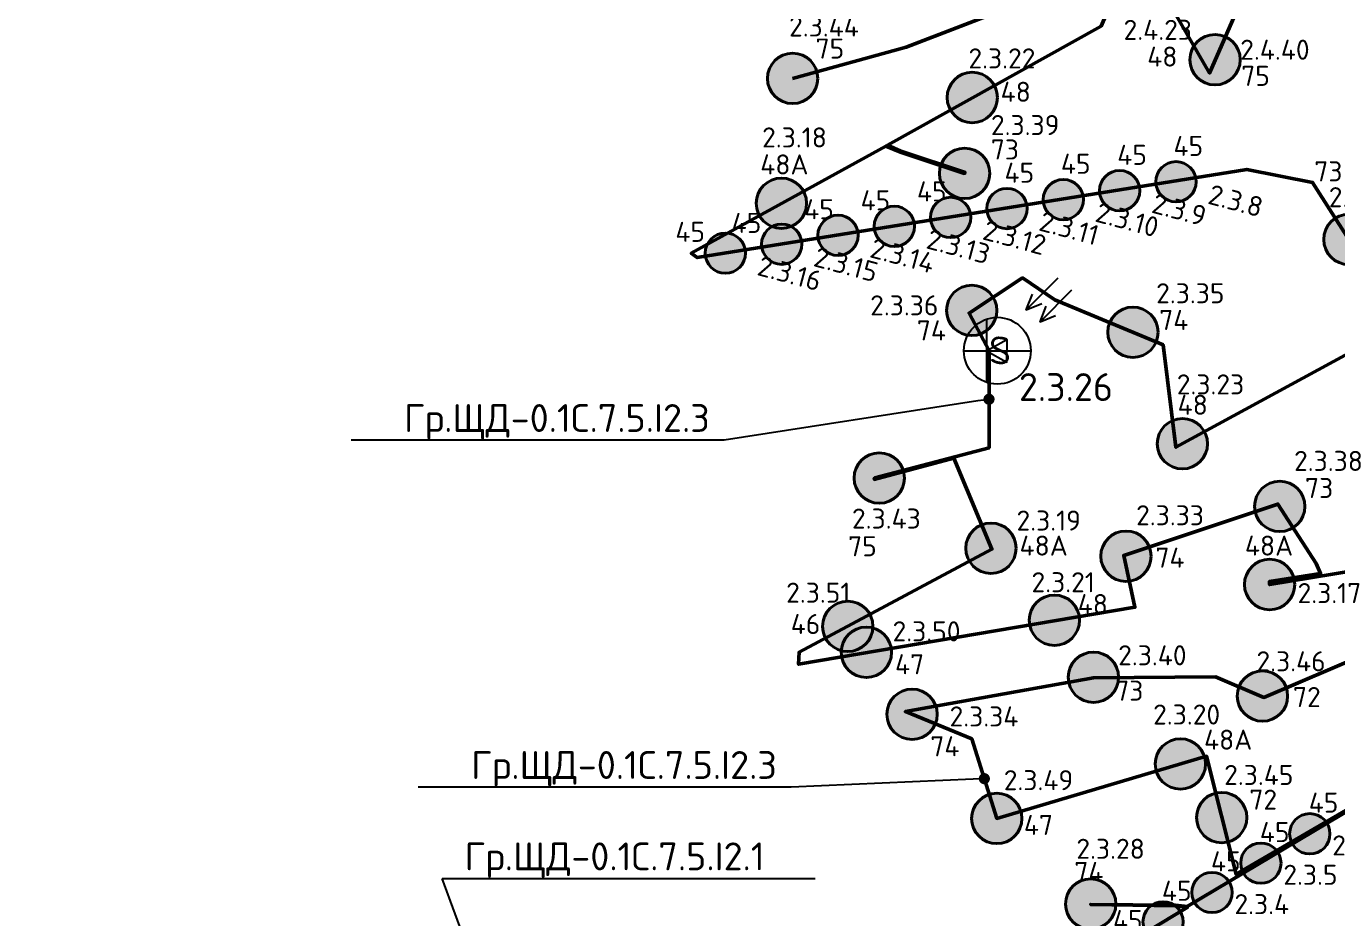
# Model space of a CAD drawing. Header units: millimetres. Extents: x -813692 to 807431, y 0 to 1813163.
# Drawn here: x 11836 to 23610, y 813661 to 821671 of the extents above; entities that cross this region are included whole.
import ezdxf
from ezdxf import colors
from ezdxf.entities.mleader import LeaderData, LeaderLine
from ezdxf.math import Vec2, Vec3

# ---------------------------------------------------------------- set-up
doc = ezdxf.new("R2010")
doc.units = ezdxf.units.MM
for name, color, linetype, lineweight in [('0_Авт.', 10, 'Continuous', 5), ('_Гр.ЩД-0.1С.7.5.I2.1', 6, 'Continuous', 50), ('_Гр.ЩД-0.1С.7.5.I2.3', 6, 'Continuous', 50), ('_Гр.ЩД-0.1С.7.5.I2.4', 6, 'Continuous', 50), ('_освещение_dali', 3, 'Continuous', 50), ('A-ANNO-DIMS', 7, 'Continuous', 9), ('АР_монолит', 252, 'Continuous', 50)]:
    doc.layers.add(name, color=color, linetype=linetype, lineweight=lineweight)
for name, color, linetype, lineweight, true_color in [('DLX_LUM 1', 7, 'Continuous', 40, 0x130bf4), ('DLX_LUM 14', 7, 'Continuous', 40, 0x130bf4), ('DLX_LUM 17', 7, 'Continuous', 40, 0x130bf4), ('DLX_LUM 18', 7, 'Continuous', 40, 0x130bf4), ('DLX_LUM 2', 7, 'Continuous', 40, 0x1b0ff0), ('DLX_LUM 3', 7, 'Continuous', 40, 0x130bf4), ('DLX_LUM 5', 7, 'Continuous', 40, 0xfb3904), ('DLX_LUM 6', 7, 'Continuous', 40, 0x130bf4), ('DLX_LUM 9', 7, 'Continuous', 40, 0x130bf4)]:
    doc.layers.add(name, color=color, linetype=linetype, lineweight=lineweight, true_color=true_color)
doc.layers.add('Вставка', color=252, linetype='Continuous')
doc.styles.add('GOST 2.304', font='GOST Common.ttf')
doc.styles.add('ISOCPEUR', font='isocpeur.ttf')
doc.styles.add('TableTextStyle', font='isocpeur.ttf')
doc.linetypes.add('Truba', pattern='A,3e-05,[4,MSH_7,S=1,R=0,X=0,Y=0],-3.022072', length=3.022102)
doc.linetypes.add('Проводка в лотке', pattern='A,7.5,[130,ltypeshp.shx,S=0.5,R=0,X=0,Y=0],1,[130,ltypeshp.shx,S=1,R=90,X=0,Y=-0.5],1,[130,ltypeshp.shx,S=0.5,R=0,X=0,Y=0],7.5', length=17)
doc.dimstyles.new('М-200', dxfattribs={"dimtxt": 400, "dimasz": 160, "dimexe": 200, "dimexo": 400, "dimgap": 50, "dimtad": 1, "dimdec": 0, "dimzin": 0, "dimdsep": 46, "dimtxsty": 'GOST 2.304', "dimblk": 'ARCHTICK', "dimcen": 180, "dimdle": 200, "dimadec": 0, "dimazin": 0, "dimtfac": 1, "dimtdec": 0, "dimtmove": 1, "dimatfit": 0, "dimfxl": 1, "dimtolj": 1, "dimtzin": 0, "dimarcsym": 0})

# ---------------------------------------------------------------- blocks, each defined once
blk = doc.blocks.new('_ArchTick')
at = {"color": 0, "linetype": 'ByBlock', "const_width": 0.15}
blk.add_lwpolyline([(-0.5, -0.5), (0.5, 0.5)], dxfattribs=at)
blk = doc.blocks.new('*D38')
at = {"layer": 'A-ANNO-DIMS', "color": 0, "lineweight": -2, "transparency": 16777216}
blk.add_arc((-165704, -113309), 107894, 270, 326, dxfattribs=at)
at = {"layer": 'Defpoints', "color": 0, "lineweight": 30, "transparency": 16777216}
for p in [(-165704, -113309), (-165704, -113309), (-75741, -173990), (-131171, -215528), (-165704, -221903)]:
    blk.add_point(p, dxfattribs=at)
at = {"layer": 'A-ANNO-DIMS', "color": 0, "lineweight": -2, "transparency": 16777216, "xscale": 160, "yscale": 160, "zscale": 160}
for p, rotation in [((-76255, -173643), 55.99999895826774), ((-165704, -221203), 179.9999981265246)]:
    blk.add_blockref('_ArchTick', p, dxfattribs=dict(at, rotation=rotation))
at = {"layer": 'A-ANNO-DIMS', "color": 0, "transparency": 16777216, "insert": (-114300, -207822), "char_height": 400, "attachment_point": 5, "rotation": 28.5412, "style": 'GOST 2.304'}
blk.add_mtext('\\A1;56,0%%D', dxfattribs=at)
blk = doc.blocks.new('A$C85fa3c5e')
at = {"layer": '0_Авт.', "color": 6, "lineweight": 25, "ltscale": 100}
for points in [[(5.42, 6.5), (2.59, 3.68), (3.15, 5.07)], [(5.42, 6.5), (2.59, 3.68), (3.98, 4.24)], [(6.66, 5.43), (3.83, 2.6), (4.39, 3.99)], [(6.66, 5.43), (3.83, 2.6), (5.22, 3.16)], [(-0.97, 2.84), (-0.98, -2.84)], [(-3, 0), (3, 0)], [(-0.98, 0), (0.85, 1), (0.85, -0.01)], [(-0.98, 0), (0.84, -1.02), (0.85, -0.01)]]:
    blk.add_lwpolyline(points, dxfattribs=at)
blk.add_circle((0, 0), 3, dxfattribs=at)
blk = doc.blocks.new('DIC7')
at = {"lineweight": 0, "ltscale": 100, "style": 'TableTextStyle'}
for tag, p, height in [('72', (-3441, 6318, -497), 180), ('75', (-6396, 5349, -497), 180), ('48', (-4786, 5063, -497), 180), ('73', (-4584, 4465, -497), 180), ('48А', (-6638, 4353, -497), 180), ('73', (-1551, 3817, -497), 180), ('74', (-3101, 2955, -497), 180), ('74', (-5668, 2846, -497), 180), ('S', (-4333, 2078), 250), ('48', (-2916, 2137, -497), 180), ('73', (-1863, 1450, -497), 180), ('75', (-5831, 932, -497), 180), ('48А', (-4354, 915, -497), 180), ('74', (-3281, 962, -497), 180), ('72', (260, 444, -497), 180), ('48', (-4220, 361, -497), 180), ('46', (-6422, 268, -497), 180), ('48А', (-1831, 264), 180), ('47', (-5467, -79, -497), 180), ('73', (-3442, -295, -497), 180), ('72', (-2200, -348, -497), 180), ('74', (-4955, -843, -497), 180), ('48А', (-3128, -826, -497), 180), ('47', (-4469, -1416, -497), 180), ('72', (-2490, -1369, -497), 180), ('45', (-1081, -1738, -497), 180), ('74', (-3817, -2031, -497), 180), ('45', (-1520, -2001, -497), 180), ('45', (-1959, -2265, -497), 180), ('45', (-2398, -2528, -497), 180), ('45', (-2837, -2791, -497), 180), ('45', (-3276, -3055, -497), 180), ('45', (-3715, -3318, -497), 180), ('45', (-4154, -3582, -497), 180), ('75', (-1825, -3480, -497), 180), ('74', (139, -3809, -497), 180), ('75', (-2876, -3848, -497), 180), ('S', (2703, -4113), 250), ('46', (-5430, -4202, -497), 180), ('48', (533, -4726, -497), 180), ('74', (-4451, -4842, -497), 180), ('48', (954, -5354, -497), 180), ('74', (1873, -5859, -497), 180), ('46', (5052, -8079, -497), 180), ('74', (3331, -8569, -497), 180)]:
    blk.add_attdef(tag, p, '', height=height, dxfattribs=at)
for p in [(-2647, 3851, -497), (-3152, 3771, -497), (-4164, 3611, -497), (-3658, 3691, -497), (-4669, 3531, -497), (-5175, 3451, -497), (-6187, 3291, -497), (-5681, 3371, -497), (-6692, 3211, -497)]:
    blk.add_attdef('45', p, '', height=180, rotation=345, dxfattribs=at)
at = {"layer": '_освещение_dali', "color": 18, "true_color": 0x000000, "style": 'TableTextStyle'}
for s, p in [('75', (-6158, 5151, -497)), ('48', (-4497, 4763, -497)), ('73', (-4585, 4245, -497)), ('45', (-3450, 4197, -497)), ('45', (-2945, 4277, -497)), ('48А', (-6655, 4111, -497)), ('45', (-3956, 4117, -497)), ('45', (-4462, 4037, -497)), ('73', (-1681, 4049, -497)), ('45', (-5248, 3869, -497)), ('45', (-6260, 3709, -497)), ('45', (-5754, 3789, -497)), ('45', (-7417, 3506, -497)), ('45', (-6911, 3586, -497)), ('74', (-3073, 2715, -497)), ('74', (-5249, 2621, -497)), ('48', (-2908, 1954, -497)), ('73', (-1764, 1207, -497)), ('75', (-5866, 684, -497)), ('48А', (-4327, 690, -497)), ('48А', (-2304, 690, -497)), ('74', (-3107, 582, -497)), ('48', (-3805, 165, -497)), ('46', (-6381, -14, -497)), ('47', (-5445, -375, -497)), ('73', (-3468, -612, -497)), ('72', (-1872, -669, -497)), ('74', (-5128, -1111, -497)), ('48А', (-2671, -1052, -497)), ('72', (-2264, -1590, -497)), ('45', (-1731, -1617, -497)), ('47', (-4288, -1817, -497)), ('45', (-2170, -1881, -497)), ('45', (-2609, -2144, -497)), ('74', (-3835, -2239, -497)), ('45', (-3049, -2408, -497)), ('45', (-3488, -2671, -497))]:
    blk.add_text(s, height=180, dxfattribs=at).set_placement(p)
blk = doc.blocks.new('DIC8')
at = {"lineweight": 0, "ltscale": 100, "style": 'TableTextStyle'}
for tag, p, height in [('48', (1388, 3041, -497), 180), ('75', (2095, 2299, -497), 180), ('48А', (-340, 1850, -497), 180), ('73', (-1248, 1428, -497), 180), ('72', (-156, 438, -497), 180), ('74', (1592, 457, -497), 180), ('48А', (2583, 467, -497), 180), ('74', (-2873, 109, -497), 180), ('48', (-1212, 102, -497), 180), ('74', (3040, -18, -497), 180), ('48', (-7546, -362, -497), 180), ('72', (-921, -410, -497), 180), ('46', (-6676, -608, -497), 180), ('48', (1101, -759, -497), 180), ('48', (3416, -722, -497), 180), ('75', (-1622, -860, -497), 180), ('48', (-2716, -1191, -497), 180), ('73', (-7640, -1334, -497), 180), ('S', (-82, -1400), 250), ('46', (-5577, -1447, -497), 180), ('48А', (-9207, -1496, -497), 180), ('76', (-4580, -1502, -497), 180), ('76', (29, -1769, -497), 180), ('76', (3805, -1724, -497), 180), ('48', (-1112, -1881, -497), 180), ('45', (-3613, -2073, -497), 180), ('48А', (1925, -2065, -497), 180), ('48А', (-2516, -2294, -497), 180), ('47', (-4718, -2327, -497), 180), ('75', (-7314, -2444, -497), 180), ('46', (-5972, -2467, -497), 180), ('47', (-4235, -2671, -497), 180), ('48', (-11533, -2881, -497), 180), ('75', (-10486, -3059), 180), ('48', (-5931, -3040, -497), 180), ('74', (-2632, -3296, -497), 180), ('48', (484, -3280, -497), 180), ('S', (-4535, -3430), 250), ('72', (-1202, -3466, -497), 180), ('48', (-7589, -3512, -497), 180), ('48А', (-8858, -3699, -497), 180), ('46', (-5526, -3640, -497), 180), ('71', (1635, -3634, -497), 180), ('72', (-2191, -3722, -497), 180), ('48', (-6585, -3848, -497), 180), ('46', (-4267, -4175, -497), 180), ('48А', (-7567, -4202, -497), 180), ('76', (-335, -4484, -497), 180), ('75', (-5730, -4692, -497), 180), ('48', (-8617, -4951, -497), 180), ('46', (-3893, -5116, -497), 180), ('48А', (-1325, -5104, -497), 180), ('48', (-2408, -5841, -497), 180), ('46', (-3579, -5990, -497), 180), ('73', (-5496, -6255, -497), 180), ('75', (-8443, -6710, -497), 180), ('48', (-6126, -7009, -497), 180), ('48А', (-4190, -6966, -497), 180), ('48', (-8101, -7173, -497), 180)]:
    blk.add_attdef(tag, p, '', height=height, dxfattribs=at)
at = {"layer": '_освещение_dali', "color": 18, "true_color": 0x000000, "style": 'TableTextStyle'}
for s, p in [('48', (-11321, -3121, -497)), ('75', (-10477, -3294, -497))]:
    blk.add_text(s, height=180, dxfattribs=at).set_placement(p)
blk = doc.blocks.new('_Dot')
at = {"color": 0, "linetype": 'ByBlock', "lineweight": -2}
blk.add_line((-0.5, 0), (-1, 0), dxfattribs=at)
at = {"color": 0, "linetype": 'ByBlock', "const_width": 0.5}
blk.add_lwpolyline([(-0.25, 0, 1), (0.25, 0, 1)], format="xyb", close=True, dxfattribs=at)
blk = doc.blocks.new('A$Cab2378fa')
at = {"lineweight": 25}
h = blk.add_hatch(color=256, dxfattribs=at)
h.paths.add_polyline_path([(162, -157, 0.442338), (148, 178), (0, 0)])
h.paths.add_polyline_path([(-142, -170), (0, 0), (-163, 158, 0.430096)])
at = {"lineweight": 25, "true_color": 0xfff5f5}
h = blk.add_hatch(color=7, dxfattribs=at)
h.dxf.hatch_style = 1
h.paths.add_polyline_path([(0, 0), (-142, -170, 0.174923), (3, -222, 0.197808), (162, -157)])
h.paths.add_polyline_path([(-163, 158), (0, 0), (148, 178, 0.175398), (3, 230, 0.209014)])
blk.add_circle((3, 4), 226)
blk = doc.blocks.new('Оси200')
at = {"layer": 'A-ANNO-DIMS'}
dim = blk.add_angular_dim_2l(base=(-131171, -215527.9), line1=((-165703.8, -113309.3), (-75741.3, -173989.8)), line2=((-165703.8, -113309.3), (-165703.8, -221903.3)), text='56,0%%D', dimstyle='М-200', override={"dimadec": 2, "dimtmove": 2}, dxfattribs=at)
dim.commit()
dim.dimension.update_dxf_attribs({"geometry": '*D38', "text_midpoint": (-114299.5, -207822), "dimtype": 130})
blk = doc.blocks.new('A$C6724712c')
at = {"layer": 'A-ANNO-DIMS', "color": 18, "lineweight": 0, "true_color": 0x000000}
blk.add_blockref('Оси200', (433047.4, 279674.7), dxfattribs=at)

msp = doc.modelspace()

# ---------------------------------------------------------------- block references
at = {"layer": 'Вставка', "linetype": 'Truba', "lineweight": 30, "ltscale": 100}
msp.add_blockref('A$C6724712c', (-266052.4, 717506.5), dxfattribs=at)

# ---------------------------------------------------------------- next in the draw order: linework, layer by layer
at = {"layer": '_Гр.ЩД-0.1С.7.5.I2.3', "ltscale": 100}
for points in [[(24036.2, 819246), (23384.1, 820270.1), (22794.3, 820386.1), (17859.9, 819595.5), (17805.9, 819633.5), (19553.7, 820596), (19683.7, 820541.8), (20259.9, 820350.9), (20264.6, 820359.7), (19686.8, 820551.2), (19566.4, 820603), (21485.5, 821670.8), (21737.3, 822254.2), (19735.8, 821482.9), (18715.6, 821202.7)], [(23963.7, 816820.7), (22997.9, 816660.7), (22996.6, 816686.6), (23456, 816759.5), (23416, 816849.9), (23071.8, 817382.8), (21688.8, 816921.1), (21788.9, 816456.7), (18769.4, 815944.6), (18774, 816052.3), (20504.9, 816977.4), (20162.6, 817795.4), (19448, 817604), (19454.7, 817618.2), (20478.8, 817888.3), (20478.8, 818758.8), (20300.2, 819096.9), (20780.6, 819413), (21070.3, 819215), (22041.4, 818811.7), (22157.2, 817892), (24193.3, 819001.7)], [(24013.1, 814826.9), (22696.2, 814060.6), (22432, 815119.2), (20548.7, 814560.6), (20325.5, 815275.4), (19727.9, 815520.2), (21416, 815824.5), (22511.1, 815830.6), (22946.7, 815646.9), (25102.6, 816568)], [(24036.4, 813045.2), (22986.5, 812951.8), (22828.4, 811971.2), (22316, 812084.2), (21483.3, 812263.2), (20875.9, 811718.5), (20220.3, 812394.5), (20140.1, 812488.1), (22258.3, 813760.5), (22149.7, 813776.6), (21391.1, 813789.3), (22149.8, 813781.3), (22258.8, 813770.6), (24017.8, 814819)]]:
    msp.add_lwpolyline(points, dxfattribs=at)
at = {"layer": '_Гр.ЩД-0.1С.7.5.I2.4', "ltscale": 100}
msp.add_lwpolyline([(22040.5, 821981), (22459.3, 821250.7), (23019, 822533.9)], dxfattribs=at)

# ---------------------------------------------------------------- next in the draw order: block references
at = {"layer": '0_Авт.', "color": 3, "linetype": 'Проводка в лотке', "ltscale": 100, "xscale": 100, "yscale": 100, "zscale": 100}
msp.add_blockref('A$C85fa3c5e', (20553.7, 818758.8), dxfattribs=at)
at = {"layer": '_Гр.ЩД-0.1С.7.5.I2.3', "lineweight": 0}
ref = msp.add_blockref('DIC7', (25080, 816230), dxfattribs=at)
ref.add_attrib('S', '2.3.26', (20746.6, 818307.8), dxfattribs={"layer": '0', "lineweight": 0, "ltscale": 100, "height": 250, "style": 'TableTextStyle'})
ref.add_attrib('74', '2.3.28', (21263, 814198.7, -497), dxfattribs={"layer": '0', "lineweight": 0, "ltscale": 100, "height": 180, "style": 'TableTextStyle'})
ref.add_attrib('74', '2.3.33', (21799.3, 817192.2, -497), dxfattribs={"layer": '0', "lineweight": 0, "ltscale": 100, "height": 180, "style": 'TableTextStyle'})
ref.add_attrib('74', '2.3.34', (20124.7, 815386.7, -497), dxfattribs={"layer": '0', "lineweight": 0, "ltscale": 100, "height": 180, "style": 'TableTextStyle'})
ref.add_attrib('74', '2.3.35', (21979.2, 819184.7, -497), dxfattribs={"layer": '0', "lineweight": 0, "ltscale": 100, "height": 180, "style": 'TableTextStyle'})
ref.add_attrib('74', '2.3.36', (19412, 819076.2, -497), dxfattribs={"layer": '0', "lineweight": 0, "ltscale": 100, "height": 180, "style": 'TableTextStyle'})
ref.add_attrib('48', '2.3.21', (20860.2, 816590.9, -497), dxfattribs={"layer": '0', "lineweight": 0, "ltscale": 100, "height": 180, "style": 'TableTextStyle'})
ref.add_attrib('48', '2.3.22', (20294, 821292.7, -497), dxfattribs={"layer": '0', "lineweight": 0, "ltscale": 100, "height": 180, "style": 'TableTextStyle'})
ref.add_attrib('48', '2.3.23', (22164.3, 818367, -497), dxfattribs={"layer": '0', "lineweight": 0, "ltscale": 100, "height": 180, "style": 'TableTextStyle'})
ref.add_attrib('45', '2.3.4', (22681.8, 813702, -497), dxfattribs={"layer": '0', "lineweight": 0, "ltscale": 100, "height": 180, "style": 'TableTextStyle'})
ref.add_attrib('45', '2.3.5', (23120.9, 813965.4, -497), dxfattribs={"layer": '0', "lineweight": 0, "ltscale": 100, "height": 180, "style": 'TableTextStyle'})
ref.add_attrib('45', '2.3.6', (23559.9, 814228.8, -497), dxfattribs={"layer": '0', "lineweight": 0, "ltscale": 100, "height": 180, "style": 'TableTextStyle'})
ref.add_attrib('45', '2.3.8', (22433.3, 820081.3, -497), dxfattribs={"layer": '0', "lineweight": 0, "ltscale": 100, "height": 180, "rotation": 345, "style": 'TableTextStyle'})
ref.add_attrib('45', '2.3.9', (21927.6, 820001.2, -497), dxfattribs={"layer": '0', "lineweight": 0, "ltscale": 100, "height": 180, "rotation": 345, "style": 'TableTextStyle'})
ref.add_attrib('45', '2.3.10', (21421.9, 819921.1, -497), dxfattribs={"layer": '0', "lineweight": 0, "ltscale": 100, "height": 180, "rotation": 345, "style": 'TableTextStyle'})
ref.add_attrib('45', '2.3.11', (20916.2, 819841, -497), dxfattribs={"layer": '0', "lineweight": 0, "ltscale": 100, "height": 180, "rotation": 345, "style": 'TableTextStyle'})
ref.add_attrib('45', '2.3.12', (20410.5, 819760.9, -497), dxfattribs={"layer": '0', "lineweight": 0, "ltscale": 100, "height": 180, "rotation": 345, "style": 'TableTextStyle'})
ref.add_attrib('45', '2.3.13', (19904.8, 819680.8, -497), dxfattribs={"layer": '0', "lineweight": 0, "ltscale": 100, "height": 180, "rotation": 345, "style": 'TableTextStyle'})
ref.add_attrib('45', '2.3.14', (19399.1, 819600.7, -497), dxfattribs={"layer": '0', "lineweight": 0, "ltscale": 100, "height": 180, "rotation": 345, "style": 'TableTextStyle'})
ref.add_attrib('45', '2.3.15', (18893.4, 819520.6, -497), dxfattribs={"layer": '0', "lineweight": 0, "ltscale": 100, "height": 180, "rotation": 345, "style": 'TableTextStyle'})
ref.add_attrib('45', '2.3.16', (18387.7, 819440.5, -497), dxfattribs={"layer": '0', "lineweight": 0, "ltscale": 100, "height": 180, "rotation": 345, "style": 'TableTextStyle'})
ref.add_attrib('48А', '2.3.17', (23248.8, 816493.8), dxfattribs={"layer": '0', "lineweight": 0, "ltscale": 100, "height": 180, "style": 'TableTextStyle'})
ref.add_attrib('48А', '2.3.18', (18441.8, 820583.4, -497), dxfattribs={"layer": '0', "lineweight": 0, "ltscale": 100, "height": 180, "style": 'TableTextStyle'})
ref.add_attrib('48А', '2.3.19', (20725.6, 817144.7, -497), dxfattribs={"layer": '0', "lineweight": 0, "ltscale": 100, "height": 180, "style": 'TableTextStyle'})
ref.add_attrib('48А', '2.3.20', (21952, 815403.8, -497), dxfattribs={"layer": '0', "lineweight": 0, "ltscale": 100, "height": 180, "style": 'TableTextStyle'})
ref.add_attrib('47', '2.3.49', (20611.2, 814814.5, -497), dxfattribs={"layer": '0', "lineweight": 0, "ltscale": 100, "height": 180, "style": 'TableTextStyle'})
ref.add_attrib('47', '2.3.50', (19613, 816150.6, -497), dxfattribs={"layer": '0', "lineweight": 0, "ltscale": 100, "height": 180, "style": 'TableTextStyle'})
ref.add_attrib('46', '2.3.51', (18657.6, 816497.5, -497), dxfattribs={"layer": '0', "lineweight": 0, "ltscale": 100, "height": 180, "style": 'TableTextStyle'})
ref.add_attrib('72', '2.3.45', (22589.8, 814861.4, -497), dxfattribs={"layer": '0', "lineweight": 0, "ltscale": 100, "height": 180, "style": 'TableTextStyle'})
ref.add_attrib('72', '2.3.46', (22879.8, 815881.6, -497), dxfattribs={"layer": '0', "lineweight": 0, "ltscale": 100, "height": 180, "style": 'TableTextStyle'})
ref.add_attrib('73', '2.3.37', (23529, 820047.3, -497), dxfattribs={"layer": '0', "lineweight": 0, "ltscale": 100, "height": 180, "style": 'TableTextStyle'})
ref.add_attrib('73', '2.3.38', (23217.2, 817679.9, -497), dxfattribs={"layer": '0', "lineweight": 0, "ltscale": 100, "height": 180, "style": 'TableTextStyle'})
ref.add_attrib('73', '2.3.39', (20495.9, 820694.6, -497), dxfattribs={"layer": '0', "lineweight": 0, "ltscale": 100, "height": 180, "style": 'TableTextStyle'})
ref.add_attrib('73', '2.3.40', (21638.2, 815935.4, -497), dxfattribs={"layer": '0', "lineweight": 0, "ltscale": 100, "height": 180, "style": 'TableTextStyle'})
ref.add_attrib('75', '2.3.43', (19248.5, 817162.5, -497), dxfattribs={"layer": '0', "lineweight": 0, "ltscale": 100, "height": 180, "style": 'TableTextStyle'})
ref.add_attrib('75', '2.3.44', (18683.8, 821579.1, -497), dxfattribs={"layer": '0', "lineweight": 0, "ltscale": 100, "height": 180, "style": 'TableTextStyle'})
at = {"layer": '_Гр.ЩД-0.1С.7.5.I2.4', "color": 3, "lineweight": 0}
ref = msp.add_blockref('DIC8', (33220, 824430), dxfattribs=at)
ref.add_attrib('48', '2.4.23', (21686.7, 821548.8, -497), dxfattribs={"layer": '0', "lineweight": 0, "ltscale": 100, "height": 180, "style": 'TableTextStyle'})
ref.add_attrib('75', '2.4.40', (22734.1, 821370.8), dxfattribs={"layer": '0', "lineweight": 0, "ltscale": 100, "height": 180, "style": 'TableTextStyle'})
at = {"layer": 'DLX_LUM 1', "ltscale": 100}
for p in [(20320.9, 819116.5), (21767.5, 818920.8), (21705.6, 816910.9), (19785.3, 815492), (21388.9, 813788.8)]:
    msp.add_blockref('A$Cab2378fa', p, dxfattribs=at)
at = {"layer": 'DLX_LUM 14', "ltscale": 100}
for p in [(22930.8, 815655.6), (22564.7, 814565.1)]:
    msp.add_blockref('A$Cab2378fa', p, dxfattribs=at)
at = {"layer": 'DLX_LUM 17', "ltscale": 100}
for p in [(20257, 820347), (23706.4, 819753.6), (23086.3, 817357.5), (21413.6, 815824.7)]:
    msp.add_blockref('A$Cab2378fa', p, dxfattribs=at)
at = {"layer": 'DLX_LUM 18', "ltscale": 100}
for p in [(22504.8, 821366.9), (18712.6, 821198.8), (19491, 817612.2)]:
    msp.add_blockref('A$Cab2378fa', p, dxfattribs=at)
at = {"layer": 'DLX_LUM 2', "ltscale": 100}
for p in [(20325.1, 821027.8), (22212.5, 817920.1), (21063.3, 816336.3)]:
    msp.add_blockref('A$Cab2378fa', p, dxfattribs=at)
at = {"layer": 'DLX_LUM 3', "ltscale": 100, "xscale": 0.8, "yscale": 0.8, "zscale": 0.8}
for p in [(22155.3, 820272.4), (21649.6, 820192.3), (20638.2, 820032.1), (21143.9, 820112.2), (20132.5, 819952), (19121.1, 819791.8), (19626.8, 819871.9), (18615.4, 819711.7), (18109.7, 819631.6), (23356.3, 814420), (22917.2, 814156.6), (22478.2, 813893.2), (22039.1, 813629.8)]:
    msp.add_blockref('A$Cab2378fa', p, dxfattribs=at)
at = {"layer": 'DLX_LUM 5', "ltscale": 100}
for p in [(18612.6, 820078.5), (20493.6, 816982.5), (22994.9, 816656.8), (22194.5, 815046.3)]:
    msp.add_blockref('A$Cab2378fa', p, dxfattribs=at)
at = {"layer": 'DLX_LUM 6', "ltscale": 100}
for p in [(19374.9, 816048), (20545.8, 814556.7)]:
    msp.add_blockref('A$Cab2378fa', p, dxfattribs=at)
at = {"layer": 'DLX_LUM 9', "ltscale": 100}
msp.add_blockref('A$Cab2378fa', (19208.1, 816280.8), dxfattribs=at)

# ---------------------------------------------------------------- next in the draw order: texts
at = {"layer": 'Defpoints', "color": 31, "true_color": 0xfcc187, "style": 'TableTextStyle'}
msp.add_text('S', height=250, dxfattribs=at).set_placement((20478.8, 818636.9))

# ---------------------------------------------------------------- next in the draw order: leaders
at = {"layer": '_Гр.ЩД-0.1С.7.5.I2.1'}
ml = msp.add_multileader_mtext('Standard', dxfattribs=at)
ml.set_content('Гр.ЩД-0.1С.7.5.I2.1', color=256, style='ISOCPEUR')
ml.set_leader_properties()
ml.set_arrow_properties(name='DOT')
ml.build(insert=Vec2(0, 0))
ml.multileader.update_dxf_attribs({"has_dogleg": 0, "text_left_attachment_type": 6, "text_right_attachment_type": 6, "arrow_head_size": 100})
ctx = ml.context
ctx.base_point, ctx.char_height, ctx.arrow_head_size, ctx.landing_gap_size, ctx.plane_origin = Vec3(15570.5, 814020.6), 250, 100, 200, Vec3(100013.7, 941791.2)
ctx.left_attachment, ctx.right_attachment = 6, 6
notes = []
notes.append((ctx, [(0, (1, 1, 0), (15562.5, 814020.6), (1, 0), 8, [(1, [(16594.4, 811255.4)], 0, [])])]))
ctx.mtext.insert, ctx.mtext.flow_direction = Vec3(15770.5, 814345.6), 5
at = {"layer": '_Гр.ЩД-0.1С.7.5.I2.3'}
ml = msp.add_multileader_mtext('Standard', dxfattribs=at)
ml.set_content('Гр.ЩД-0.1С.7.5.I2.3', color=256, style='ISOCPEUR')
ml.set_leader_properties()
ml.set_arrow_properties(name='DOT')
ml.build(insert=Vec2(0, 0))
ml.multileader.update_dxf_attribs({"has_dogleg": 0, "text_left_attachment_type": 6, "text_right_attachment_type": 6, "arrow_head_size": 100})
ctx = ml.context
ctx.base_point, ctx.char_height, ctx.arrow_head_size, ctx.landing_gap_size, ctx.plane_origin = Vec3(15026.5, 817955), 250, 100, 200, Vec3(99469.8, 945725.6)
ctx.left_attachment, ctx.right_attachment = 6, 6
notes.append((ctx, [(1, (1, 1, 0), (18109.5, 817955), (-1, 0), 8, [(1, [(20478.8, 818323.6)], 0, [])])]))
ctx.mtext.insert, ctx.mtext.flow_direction = Vec3(15226.5, 818280), 5
ml = msp.add_multileader_mtext('Standard', dxfattribs=at)
ml.set_content('Гр.ЩД-0.1С.7.5.I2.3', color=256, style='ISOCPEUR')
ml.set_leader_properties()
ml.set_arrow_properties(name='DOT')
ml.build(insert=Vec2(0, 0))
ml.multileader.update_dxf_attribs({"has_dogleg": 0, "text_left_attachment_type": 6, "text_right_attachment_type": 6, "arrow_head_size": 100})
ctx = ml.context
ctx.base_point, ctx.char_height, ctx.arrow_head_size, ctx.landing_gap_size, ctx.plane_origin = Vec3(15629.1, 814840.7), 250, 100, 200, Vec3(100072.4, 942611.3)
ctx.left_attachment, ctx.right_attachment = 6, 6
notes.append((ctx, [(1, (1, 1, 0), (18712.1, 814840.7), (-1, 0), 8, [(1, [(20437.1, 814918)], 0, [])])]))
ctx.mtext.insert, ctx.mtext.flow_direction = Vec3(15829.1, 815165.7), 5
for ctx, leaders in notes:
    for number, flags, end, landing, length, lines in leaders:
        leader = LeaderData()
        leader.index, (leader.has_last_leader_line, leader.has_dogleg_vector, leader.attachment_direction) = number, flags
        leader.last_leader_point, leader.dogleg_vector, leader.dogleg_length = Vec3(end), Vec3(landing), length
        for number, points, colour, breaks in lines:
            line = LeaderLine()
            line.index, line.vertices, line.color, line.breaks = number, Vec3.list(points), colors.encode_raw_color(colour), breaks
            leader.lines.append(line)
        ctx.leaders.append(leader)

doc.saveas('drawing.dxf')
